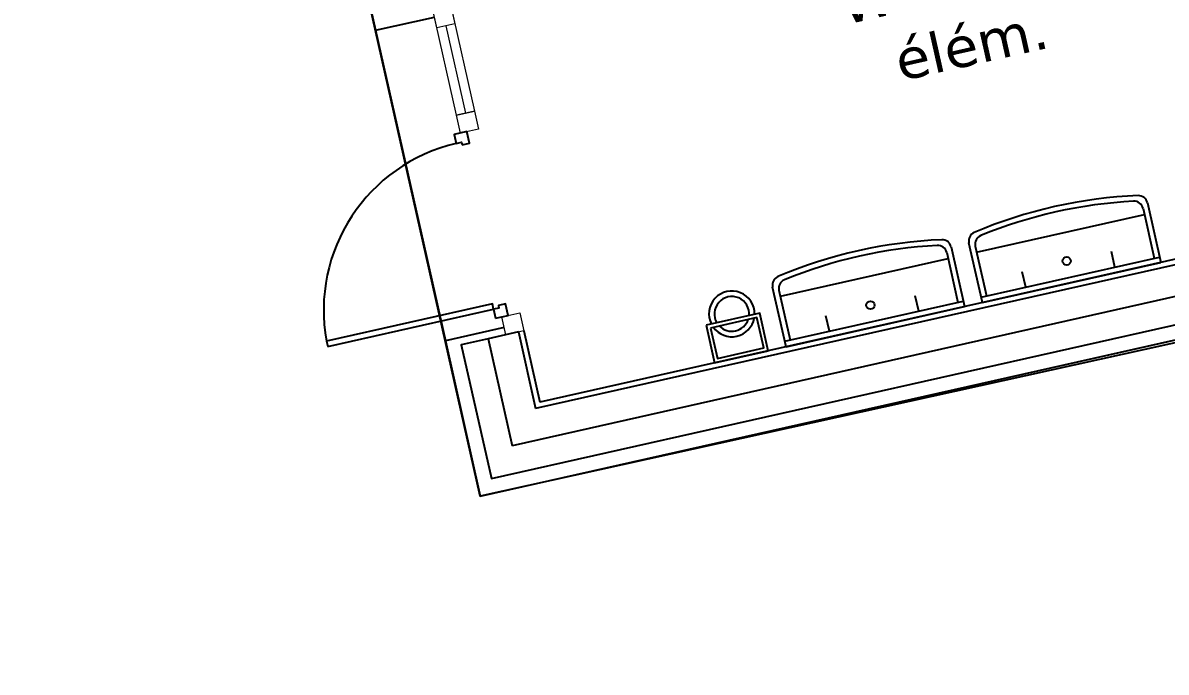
# Model space of a CAD drawing. Header units: metres. Extents: x 595893 to 596105, y 139631 to 139768.
# Drawn here: x 596012.12 to 596018.37, y 139670.27 to 139673.82 of the extents above; entities that cross this region are included whole.
import ezdxf

# ---------------------------------------------------------------- set-up
doc = ezdxf.new("R2010")
doc.units = ezdxf.units.M
doc.header["$MEASUREMENT"] = 0
doc.layers.add('01-MEN-CP-0.15', color=2, linetype='Continuous', lineweight=18)
for name, color, linetype in [('06-TXT-DIVERS-0.20', 70, 'Continuous'), ('08-VU-0.08', 56, 'Continuous'), ('08-VU-0.13', 44, 'Continuous'), ('08-VU-0.20', 32, 'Continuous')]:
    doc.layers.add(name, color=color, linetype=linetype)
doc.styles.add('locaux 100', font='verdana.ttf', dxfattribs={"height": 0.22})

msp = doc.modelspace()

# ---------------------------------------------------------------- linework, layer by layer
at = {"color": 251, "true_color": 0x666666}
for p, q in [((596018.2452, 139672.8105), (596018.3065, 139672.5379)), ((596018.2691, 139672.8412), (596018.3424, 139672.5152)), ((596017.3356, 139672.5711), (596018.2527, 139672.7774)), ((596017.1959, 139672.5998), (596017.2692, 139672.2738)), ((596017.3667, 139672.2958), (596017.2934, 139672.6218)), ((596017.3281, 139672.6043), (596017.3894, 139672.3316)), ((596017.172, 139672.5692), (596017.2333, 139672.2965)), ((596017.3602, 139672.325), (596018.3358, 139672.5445)), ((596018.0919, 139672.4896), (596018.0729, 139672.5739)), ((596016.2624, 139672.3298), (596017.1795, 139672.536)), ((596017.3667, 139672.2958), (596018.3424, 139672.5152)), ((596017.6041, 139672.3799), (596017.5851, 139672.4642)), ((596016.2936, 139672.0544), (596016.2202, 139672.3804)), ((596016.2549, 139672.3629), (596016.3162, 139672.0903)), ((596016.287, 139672.0837), (596017.2626, 139672.3031)), ((596017.0187, 139672.2482), (596016.9997, 139672.3325)), ((596016.2936, 139672.0544), (596017.2692, 139672.2738)), ((596016.5309, 139672.1385), (596016.5119, 139672.2228))]:
    msp.add_line(p, q, dxfattribs=at)
at = {"color": 251, "linetype": 'Continuous', "true_color": 0x666666}
for points in [[(596014.5233, 139673.1579), (596014.5623, 139673.1667), (596014.5481, 139673.2301), (596014.4798, 139673.2147), (596014.4907, 139673.1659), (596014.52, 139673.1725)], [(596013.788, 139672.0547), (596014.6948, 139672.2586), (596014.6882, 139672.2879), (596013.7814, 139672.0839)], [(596014.7058, 139672.2098), (596014.7741, 139672.2252), (596014.7598, 139672.2886), (596014.7208, 139672.2798), (596014.7241, 139672.2652), (596014.6948, 139672.2586)]]:
    msp.add_lwpolyline(points, close=True, dxfattribs=at)
at = {"color": 251, "true_color": 0x666666}
for points in [[(596015.8572, 139672.1715), (596015.9033, 139671.9666), (596016.196, 139672.0325), (596016.1499, 139672.2373)], [(596015.8811, 139672.1564), (596015.9184, 139671.9905), (596016.1721, 139672.0476), (596016.1348, 139672.2134)]]:
    msp.add_lwpolyline(points, close=True, dxfattribs=at)
for centre in [(596017.8282, 139672.5226), (596016.755, 139672.2812)]:
    msp.add_circle(centre, 0.0225, dxfattribs=at)
at = {"color": 251, "linetype": 'Continuous', "true_color": 0x666666}
msp.add_arc((596014.7025, 139672.2536), 0.9366, 103.06858, 190.43602, dxfattribs=at)
at = {"color": 251, "true_color": 0x666666}
for centre, radius, start, end in [((596018.3207, 139670.3327), 2.5495, 92.30297, 113.04661), ((596018.1964, 139672.7996), 0.05, 12.67479, 93.00132), ((596018.2203, 139672.8302), 0.05, 12.67479, 92.30297), ((596018.3273, 139670.3035), 2.5495, 93.00132, 112.34826), ((596017.3422, 139672.6328), 0.05, 113.04661, 192.67479), ((596017.2475, 139670.0914), 2.5495, 92.30297, 113.04661), ((596017.2541, 139670.0621), 2.5495, 93.00132, 112.34826), ((596017.1232, 139672.5582), 0.05, 12.67479, 93.00132), ((596017.1471, 139672.5889), 0.05, 12.67479, 92.30297), ((596017.3769, 139672.6152), 0.05, 112.34826, 192.67479), ((596016.269, 139672.3914), 0.05, 113.04661, 192.67479), ((596016.3037, 139672.3739), 0.05, 112.34826, 192.67479), ((596015.997, 139672.2337), 0.125, 358.78825, 206.56133), ((596015.997, 139672.2337), 0.095, 354.26631, 211.08327), ((596015.997, 139672.2337), 0.125, 216.25297, 349.09661), ((596015.997, 139672.2337), 0.095, 224.43165, 340.91793)]:
    msp.add_arc(centre, radius, start, end, dxfattribs=at)
at = {"layer": '01-MEN-CP-0.15', "color": 251, "true_color": 0x666666}
msp.add_line((596014.4332, 139673.809), (596014.5408, 139673.3309), dxfattribs=at)
for points in [[(596014.4601, 139673.9175), (596014.5895, 139673.3419), (596014.492, 139673.32), (596014.3625, 139673.8956)], [(596014.4601, 139673.9175), (596014.482, 139673.82), (596014.3845, 139673.798), (596014.3625, 139673.8956)], [(596014.5895, 139673.3419), (596014.6115, 139673.2443), (596014.5139, 139673.2224), (596014.492, 139673.32)], [(596014.8375, 139672.2394), (596014.8594, 139672.1419), (596014.7619, 139672.1199), (596014.7399, 139672.2175)]]:
    msp.add_lwpolyline(points, close=True, dxfattribs=at)
at = {"layer": '08-VU-0.08', "color": 251, "true_color": 0x666666}
msp.add_line((596014.0493, 139673.7841), (596014.4311, 139672.0865), dxfattribs=at)
at = {"layer": '08-VU-0.13', "color": 251, "true_color": 0x666666}
msp.add_lwpolyline([(596014.6643, 139672.098), (596014.5179, 139672.0651), (596014.6825, 139671.3333), (596021.6388, 139672.8978), (596021.6058, 139673.0441)], dxfattribs=at)
at = {"layer": '08-VU-0.20'}
for p, q in [((596021.5685, 139673.21), (596014.9245, 139671.7158)), ((596021.3668, 139673.1954), (596014.9472, 139671.7516)), ((596021.6058, 139673.0441), (596014.7959, 139671.5126)), ((596014.8301, 139672.1353), (596014.6643, 139672.098)), ((596014.8301, 139672.1353), (596014.9245, 139671.7158)), ((596014.8594, 139672.1419), (596014.9472, 139671.7516)), ((596014.6643, 139672.098), (596014.7959, 139671.5126))]:
    msp.add_line(p, q, dxfattribs=at)
for points in [[(596013.7481, 139676.6273), (596013.4262, 139676.5549), (596014.0493, 139673.7841), (596014.3713, 139673.8565)], [(596014.7531, 139672.1589), (596014.4311, 139672.0865), (596014.622, 139671.2377), (596021.6953, 139672.8285), (596021.6449, 139673.0529)]]:
    msp.add_lwpolyline(points, dxfattribs=at)
at = {"layer": 'Defpoints'}
for points in [[(596014.622, 139671.2377), (596032.9249, 139675.354), (596024.8086, 139711.4426), (596023.4399, 139711.1348), (596022.4388, 139715.6544), (596013.4898, 139713.5504), (596014.0454, 139711.0822), (596009.4795, 139710.0553), (596016.1902, 139679.8517), (596012.8535, 139679.1013)], [(595960.8924, 139701.4577), (595970.6869, 139659.195), (595977.7472, 139661.1753), (595980.8512, 139647.6353), (595993.8816, 139650.6855), (595993.9747, 139650.1558), (596027.1548, 139654.6659), (596027.3551, 139654.6931), (596029.5561, 139655.1219), (596027.8871, 139662.499), (596025.5551, 139661.9555), (596023.0689, 139673.1016), (596014.622, 139671.2377), (596012.8535, 139679.1013), (596016.1858, 139679.8712), (596009.4795, 139710.0553), (596014.0374, 139711.1178), (596013.4903, 139713.5505)]]:
    msp.add_lwpolyline(points, close=True, dxfattribs=at)

# ---------------------------------------------------------------- texts
at = {"layer": '06-TXT-DIVERS-0.20', "color": 251, "true_color": 0x666666, "insert": (596017.2665, 139673.8823), "char_height": 0.22, "width": 2.371479, "attachment_point": 5, "rotation": 12.67479, "style": 'locaux 100'}
msp.add_mtext('WC filles\\Pélém. ', dxfattribs=at)

doc.saveas('drawing.dxf')
